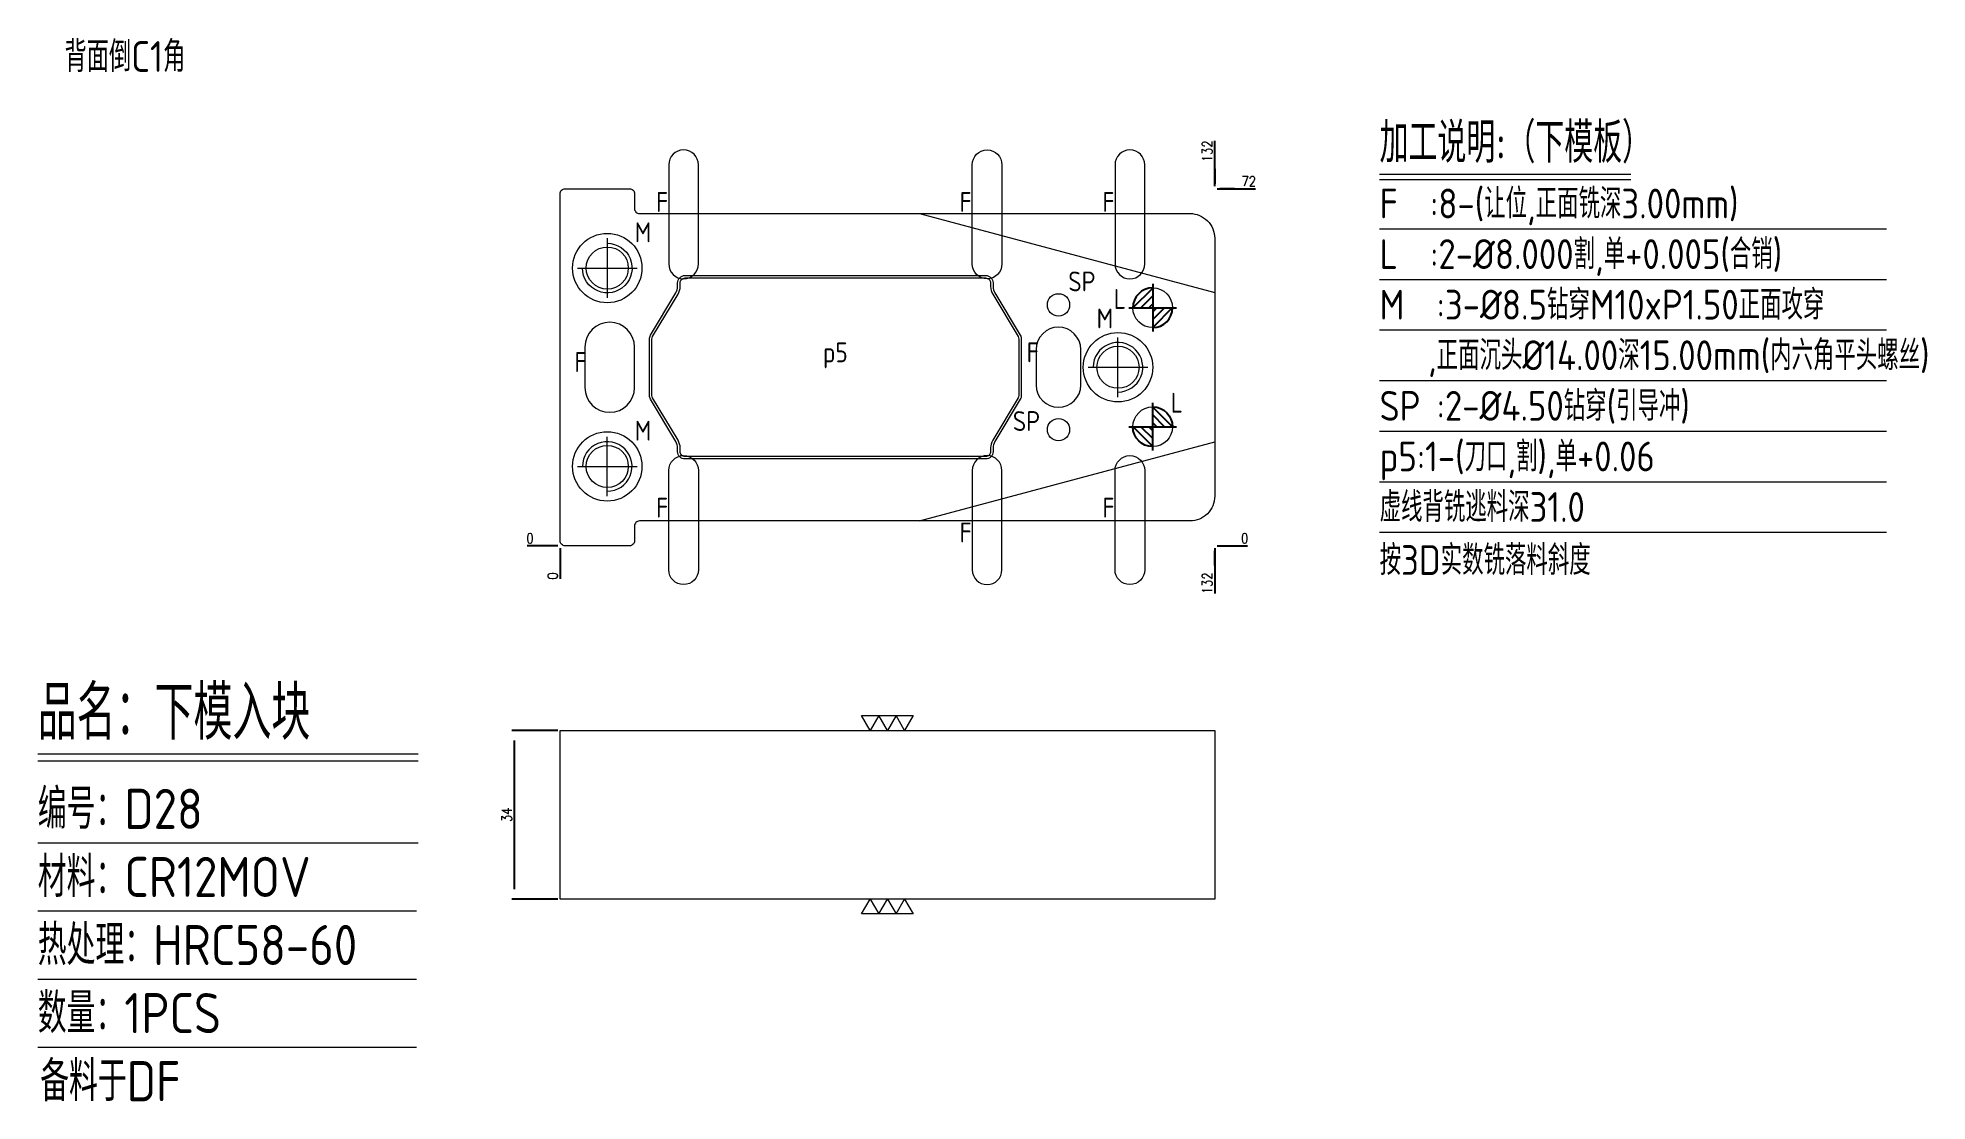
# Model space of a CAD drawing. Header units: millimetres. Extents: x 118037 to 118418, y 623 to 838.
import ezdxf
from ezdxf.enums import TextEntityAlignment as Align

# ---------------------------------------------------------------- set-up
doc = ezdxf.new("R2010")
doc.units = ezdxf.units.MM
doc.linetypes.add('CENTER', pattern=[0])
doc.linetypes.add('HIDDEN', pattern=[0])
for name, color, linetype in [('DIE_P', 2, 'Continuous'), ('DIM', 4, 'Continuous'), ('TEXT', 4, 'Continuous')]:
    doc.layers.add(name, color=color, linetype=linetype)
doc.styles.add('gbenor', font='gbenor.shx', dxfattribs={"bigfont": 'gbcbig.shx'})
doc.styles.get("Standard").update_dxf_attribs({"font": 'txt.shx', "width": 0.85, "bigfont": 'ctxt.shx'})
doc.dimstyles.new('T-2-WX', dxfattribs={"dimtxt": 2, "dimasz": 2, "dimexe": 0.5, "dimexo": 0.5, "dimgap": 0.5, "dimtad": 1, "dimtxsty": 'Standard', "dimblk": 'OPEN30', "dimcen": 0, "dimazin": 3, "dimtfac": 1, "dimtmove": 0, "dimatfit": 3, "dimldrblk": 'OPEN30', "dimlwd": -1, "dimlwe": -1})

# ---------------------------------------------------------------- blocks, each defined once
blk = doc.blocks.new('HENXIAO0')
at = {"color": 230}
for p, q in [((-0.5, -0.003), (0, 0.497)), ((0, 0.6), (0, -0.6)), ((-0.6, 0), (0.6, 0)), ((-0.3, 0), (0, 0.3)), ((-0.1, 0), (0, 0.1)), ((0.5, 0.003), (0, -0.497)), ((0.1, 0), (0, -0.1)), ((0.3, 0), (0, -0.3))]:
    blk.add_line(p, q, dxfattribs=at)
for start, end in [(90, 180), (270, 0)]:
    blk.add_arc((0, 0), 0.5, start, end, dxfattribs=at)
blk = doc.blocks.new('*D7580')
at = {"layer": 'Defpoints', "color": 0}
for p in [(118142.46, 697.95), (118133.19, 663.95), (118142.46, 663.95)]:
    blk.add_point(p, dxfattribs=at)
at = {"layer": 'DIM', "color": 0}
for p, q in [((118141.96, 697.95), (118132.69, 697.95)), ((118133.19, 695.95), (118133.19, 665.95)), ((118141.96, 663.95), (118132.69, 663.95))]:
    blk.add_line(p, q, dxfattribs=at)
at = {"layer": 'DIM', "color": 0, "lineweight": 5, "insert": (118131.69, 680.95), "char_height": 2, "attachment_point": 5, "rotation": 90}
blk.add_mtext('34', dxfattribs=at)
blk = doc.blocks.new('_Open30')
blk = doc.blocks.new('*D7581')
at = {"layer": 'Defpoints', "color": 0}
for p in [(118142.46, 735.2), (118274.46, 735.2), (118279.46, 735.2)]:
    blk.add_point(p, dxfattribs=at)
at = {"layer": 'DIM', "color": 0}
blk.add_line((118274.96, 735.2), (118281.09, 735.2), dxfattribs=at)
at = {"layer": 'DIM', "color": 0, "lineweight": 5, "insert": (118280.52, 736.7), "char_height": 2, "attachment_point": 5}
blk.add_mtext('0', dxfattribs=at)
blk = doc.blocks.new('*D7582')
at = {"layer": 'Defpoints', "color": 0}
for p in [(118274.46, 807.2), (118279.46, 807.2), (118142.46, 735.2)]:
    blk.add_point(p, dxfattribs=at)
at = {"layer": 'DIM', "color": 0}
for p, q in [((118274.96, 807.2), (118278.46, 807.2)), ((118278.46, 807.2), (118275.46, 807.2)), ((118275.46, 807.2), (118282.71, 807.2))]:
    blk.add_line(p, q, dxfattribs=at)
at = {"layer": 'DIM', "color": 0, "lineweight": 5, "insert": (118281.33, 808.7), "char_height": 2, "attachment_point": 5}
blk.add_mtext('72', dxfattribs=at)
blk = doc.blocks.new('*D7583')
at = {"layer": 'Defpoints', "color": 0}
for p in [(118137.46, 735.2), (118142.46, 735.2), (118142.46, 735.2)]:
    blk.add_point(p, dxfattribs=at)
at = {"layer": 'DIM', "color": 0}
blk.add_line((118141.96, 735.2), (118135.82, 735.2), dxfattribs=at)
at = {"layer": 'DIM', "color": 0, "lineweight": 5, "insert": (118136.39, 736.7), "char_height": 2, "attachment_point": 5}
blk.add_mtext('0', dxfattribs=at)
blk = doc.blocks.new('*D7584')
at = {"layer": 'Defpoints', "color": 0}
for p in [(118142.46, 735.2), (118274.46, 735.2), (118274.46, 730.2)]:
    blk.add_point(p, dxfattribs=at)
at = {"layer": 'DIM', "color": 0}
for p, q in [((118274.46, 734.7), (118274.46, 731.2)), ((118274.46, 731.2), (118274.46, 734.2)), ((118274.46, 734.2), (118274.46, 725.57))]:
    blk.add_line(p, q, dxfattribs=at)
at = {"layer": 'DIM', "color": 0, "lineweight": 5, "insert": (118272.96, 727.63), "char_height": 2, "attachment_point": 5, "rotation": 90}
blk.add_mtext('132', dxfattribs=at)
blk = doc.blocks.new('*D7585')
at = {"layer": 'Defpoints', "color": 0}
for p in [(118142.46, 735.2), (118142.46, 735.2), (118142.46, 730.2)]:
    blk.add_point(p, dxfattribs=at)
at = {"layer": 'DIM', "color": 0}
blk.add_line((118142.46, 734.7), (118142.46, 728.56), dxfattribs=at)
at = {"layer": 'DIM', "color": 0, "lineweight": 5, "insert": (118140.96, 729.13), "char_height": 2, "attachment_point": 5, "rotation": 90}
blk.add_mtext('0', dxfattribs=at)
blk = doc.blocks.new('*D7586')
at = {"layer": 'Defpoints', "color": 0}
for p in [(118274.46, 812.2), (118274.46, 807.2), (118142.46, 735.2)]:
    blk.add_point(p, dxfattribs=at)
at = {"layer": 'DIM', "color": 0}
for p, q in [((118274.46, 808.2), (118274.46, 816.83)), ((118274.46, 807.7), (118274.46, 811.2)), ((118274.46, 811.2), (118274.46, 808.2))]:
    blk.add_line(p, q, dxfattribs=at)
at = {"layer": 'DIM', "color": 0, "lineweight": 5, "insert": (118272.96, 814.76), "char_height": 2, "attachment_point": 5, "rotation": 90}
blk.add_mtext('132', dxfattribs=at)

msp = doc.modelspace()

# ---------------------------------------------------------------- linework, layer by layer
at = {"layer": 'DIE_P', "color": 94, "linetype": 'Continuous', "lineweight": 5}
for points in [[(118170.357, 812.022, 1), (118164.357, 812.022), (118164.357, 792.022, 1), (118170.357, 792.022)], [(118225.557, 812.022, -1), (118231.557, 812.022), (118231.557, 792.022, -1), (118225.557, 792.022)], [(118260.357, 812.022, 1), (118254.357, 812.022), (118254.357, 792.022, 1), (118260.357, 792.022)], [(118147.457, 775.278), (118147.457, 767.118, 1), (118157.457, 767.118), (118157.457, 775.278, 1)], [(118238.457, 774.778), (118238.457, 767.618, 1), (118247.457, 767.618), (118247.457, 774.778, 1)], [(118170.357, 730.374, -1), (118164.357, 730.374), (118164.357, 750.374, -1), (118170.357, 750.374)], [(118225.557, 730.374, 1), (118231.557, 730.374), (118231.557, 750.374, 1), (118225.557, 750.374)], [(118260.357, 730.374, -1), (118254.357, 730.374), (118254.357, 750.374, -1), (118260.357, 750.374)]]:
    msp.add_lwpolyline(points, format="xyb", close=True, dxfattribs=at)
at = {"layer": 'DIE_P', "linetype": 'Continuous', "lineweight": 5}
msp.add_lwpolyline([(118142.457, 806.198, -0.4142136), (118143.457, 807.198), (118156.457, 807.198, -0.4142136), (118157.457, 806.198), (118157.457, 803.198, 0.4142136), (118158.457, 802.198), (118269.457, 802.198, -0.4142136), (118274.457, 797.198), (118274.457, 745.198, -0.4142136), (118269.457, 740.198), (118158.457, 740.198, 0.4142136), (118157.457, 739.198), (118157.457, 736.198, -0.4142136), (118156.457, 735.198), (118143.457, 735.198, -0.4142136), (118142.457, 736.198)], format="xyb", close=True, dxfattribs=at)
for points in [[(118214.957, 802.198), (118274.453, 786.256)], [(118214.957, 740.198), (118274.453, 756.14)]]:
    msp.add_lwpolyline(points, dxfattribs=at)
at = {"layer": 'DIE_P', "linetype": 'CENTER', "lineweight": 5}
for points in [[(118151.957, 797.198), (118151.957, 785.198)], [(118145.957, 791.198), (118157.957, 791.198)], [(118254.957, 765.198), (118254.957, 777.198)], [(118248.957, 771.198), (118260.957, 771.198)], [(118151.957, 745.198), (118151.957, 757.198)], [(118145.957, 751.198), (118157.957, 751.198)]]:
    msp.add_lwpolyline(points, dxfattribs=at)
at = {"layer": 'DIE_P', "lineweight": 5}
for points in [[(118151.957, 796.198, -2.4142136), (118146.957, 791.198)], [(118254.957, 766.198, 2.4142136), (118249.957, 771.198)], [(118151.957, 746.198, 2.4142136), (118146.957, 751.198)]]:
    msp.add_lwpolyline(points, format="xyb", dxfattribs=at)
at = {"layer": 'DIE_P', "color": 4, "linetype": 'HIDDEN', "lineweight": 5}
msp.add_lwpolyline([(118167.657, 789.698), (118228.257, 789.698, -0.4142136), (118229.757, 788.198), (118229.757, 787.476, 0.1359299), (118230.114, 786.189), (118235.244, 777.639, -0.135933), (118235.457, 776.868), (118235.457, 765.528, -0.135933), (118235.244, 764.757), (118230.114, 756.207, 0.135933), (118229.757, 754.92), (118229.757, 754.198, -0.4142136), (118228.257, 752.698), (118167.657, 752.698, -0.4142136), (118166.157, 754.198), (118166.157, 754.92, 0.1359299), (118165.801, 756.207), (118160.671, 764.757, -0.135933), (118160.457, 765.528), (118160.457, 776.868, -0.135933), (118160.671, 777.639), (118165.801, 786.189, 0.135933), (118166.157, 787.476), (118166.157, 788.198, -0.4142136)], format="xyb", close=True, dxfattribs=at)
at = {"layer": 'DIE_P', "color": 1, "linetype": 'Continuous', "lineweight": 5}
msp.add_lwpolyline([(118167.657, 789.198), (118228.257, 789.198, -0.4142136), (118229.257, 788.198), (118229.257, 787.476, 0.1359299), (118229.685, 785.932), (118234.815, 777.382, -0.135933), (118234.957, 776.868), (118234.957, 765.528, -0.135933), (118234.815, 765.014), (118229.685, 756.464, 0.135933), (118229.257, 754.92), (118229.257, 754.198, -0.4142136), (118228.257, 753.198), (118167.657, 753.198, -0.4142136), (118166.657, 754.198), (118166.657, 754.92, 0.1359299), (118166.23, 756.464), (118161.1, 765.014, -0.135933), (118160.957, 765.528), (118160.957, 776.868, -0.135933), (118161.1, 777.382), (118166.23, 785.932, 0.135933), (118166.657, 787.476), (118166.657, 788.198, -0.4142136)], format="xyb", close=True, dxfattribs=at)
at = {"layer": 'DIE_P', "color": 2, "lineweight": 5}
msp.add_lwpolyline([(118142.457, 697.952), (118274.457, 697.952), (118274.457, 663.952), (118142.457, 663.952)], close=True, dxfattribs=at)
at = {"layer": 'DIE_P', "color": 4, "lineweight": 5}
for points in [[(118213.654, 700.952), (118211.921, 697.952), (118210.189, 700.952), (118208.457, 697.952), (118206.725, 700.952), (118204.993, 697.952), (118203.261, 700.952), (118213.654, 700.952)], [(118203.261, 660.952), (118204.993, 663.952), (118206.725, 660.952), (118208.457, 663.952), (118210.189, 660.952), (118211.921, 663.952), (118213.654, 660.952), (118203.261, 660.952)]]:
    msp.add_lwpolyline(points, close=True, dxfattribs=at)
at = {"layer": 'DIE_P', "linetype": 'Continuous', "lineweight": 5}
for centre in [(118151.957, 791.198), (118254.957, 771.198), (118151.957, 751.198)]:
    msp.add_circle(centre, 7, dxfattribs=at)
at = {"layer": 'DIE_P', "lineweight": 5}
for centre, radius in [((118151.957, 791.198), 4.25), ((118242.957, 783.778), 2.25), ((118254.957, 771.198), 4.25), ((118242.957, 758.618), 2.25), ((118151.957, 751.198), 4.25)]:
    msp.add_circle(centre, radius, dxfattribs=at)
at = {"layer": 'DIE_P', "color": 1, "lineweight": 5}
for centre in [(118261.957, 783.198), (118261.957, 759.198)]:
    msp.add_circle(centre, 4, dxfattribs=at)
at = {"layer": 'DIM', "color": 4, "linetype": 'Continuous', "lineweight": 5}
for p, q in [((118037.117, 693.255), (118113.804, 693.255)), ((118037.117, 691.842), (118113.804, 691.842)), ((118037.117, 675.286), (118113.804, 675.286)), ((118037.117, 661.556), (118113.471, 661.556)), ((118037.117, 647.827), (118113.471, 647.827)), ((118037.117, 634.097), (118113.471, 634.097))]:
    msp.add_line(p, q, dxfattribs=at)
at = {"layer": 'TEXT', "color": 3, "lineweight": 5}
for p, q in [((118307.717, 810.126), (118358.405, 810.126)), ((118307.717, 809.076), (118358.405, 809.076))]:
    msp.add_line(p, q, dxfattribs=at)
at = {"layer": 'TEXT', "color": 3, "linetype": 'Continuous', "lineweight": 5}
for p, q in [((118307.717, 799.116), (118409.936, 799.116)), ((118307.717, 788.916), (118409.936, 788.916)), ((118307.717, 778.716), (118409.936, 778.716)), ((118307.717, 768.516), (118409.936, 768.516)), ((118307.717, 758.316), (118409.936, 758.316)), ((118307.717, 748.116), (118409.936, 748.116)), ((118307.717, 737.916), (118409.936, 737.916))]:
    msp.add_line(p, q, dxfattribs=at)

# ---------------------------------------------------------------- block references
at = {"layer": 'DIE_P', "color": 1, "lineweight": 5, "xscale": 8, "yscale": 8, "zscale": 8}
msp.add_blockref('HENXIAO0', (118261.957, 783.198), dxfattribs=at)
at = {"layer": 'DIE_P', "color": 1, "lineweight": 5, "xscale": -8, "yscale": 8, "zscale": 8, "rotation": 180}
msp.add_blockref('HENXIAO0', (118261.957, 759.198), dxfattribs=at)

# ---------------------------------------------------------------- texts
at = {"layer": 'DIM', "color": 3, "linetype": 'Continuous', "lineweight": 5, "style": 'gbenor'}
for s, height, p in [('品名：下模入块', 10.9028, (118037.117, 696.082)), ('编号：D28', 8.0761, (118037.117, 678.112)), ('材料：CR12MOV', 8.0761, (118037.117, 664.383)), ('热处理：HRC58-60', 8.07613, (118037.117, 650.653)), ('数量：1PCS', 8.0761, (118037.117, 636.924)), ('备料于DF', 8.0761, (118037.609, 623.195))]:
    msp.add_text(s, height=height, dxfattribs=at).set_placement(p)
at = {"layer": 'TEXT', "color": 4, "lineweight": 5, "style": 'gbenor'}
for s, height, p in [('背面倒C1角', 6.2174, (118042.515, 830.749)), ('加工说明:（下模板）', 8.1, (118307.717, 812.436)), ('F  :8-(让位,正面铣深3.00mm)', 6, (118307.717, 801.216)), ('M  :3-%%c8.5钻穿M10xP1.50正面攻穿', 6, (118307.717, 780.816)), ('   ,正面沉头%%C14.00深15.00mm(内六角平头螺丝)', 6, (118307.717, 770.616)), ('SP :2-%%c4.50钻穿(引导冲)', 6, (118307.717, 760.416)), ('虚线背铣逃料深31.0', 6, (118307.717, 740.016)), ('按3D实数铣落料斜度', 6, (118307.717, 729.32))]:
    msp.add_text(s, height=height, dxfattribs=at).set_placement(p)
for s, p in [('F', (118163.027, 804.522)), ('F', (118224.227, 804.522)), ('F', (118253.027, 804.522)), ('M', (118159.17, 798.411)), ('SP', (118247.683, 788.503)), ('L', (118255.325, 784.975)), ('M', (118252.317, 781.05)), ('F', (118146.549, 772.24)), ('p5', (118197.957, 774.198)), ('F', (118237.761, 774.198)), ('L', (118266.813, 764.054)), ('SP', (118236.502, 760.348)), ('M', (118159.17, 758.411)), ('F', (118163.027, 742.874)), ('F', (118253.027, 742.874)), ('F', (118224.227, 737.874))]:
    msp.add_text(s, height=4, dxfattribs=at).set_placement(p, align=Align.MIDDLE_CENTER)
at = {"layer": 'TEXT', "color": 1, "lineweight": 5, "style": 'gbenor'}
for s, p in [('L  :2-%%c8.000割,单+0.005(合销)', (118307.717, 791.016)), ('p5:1-(刀口,割),单+0.06', (118307.717, 750.216))]:
    msp.add_text(s, height=6, dxfattribs=at).set_placement(p)

# ---------------------------------------------------------------- dimensions: what is measured, and where the dimension line sits
at = {"layer": 'DIM', "color": 4, "lineweight": 5}
for feature_location, offset, dtype, origin, picture, middle in [((118274.457, 807.198), (0, 5), 1, (118142.457, 735.198), '*D7586', (118272.957, 814.762)), ((118274.457, 807.198), (5, 0), 0, (118142.457, 735.198), '*D7582', (118281.334, 808.698)), ((118142.457364095, 735.19803713), (-5, 0), 0, (118142.457364095, 735.19803713), '*D7583', (118136.390697429, 736.69803713)), ((118274.457364115, 735.19803713), (5, 0), 0, (118142.457364095, 735.19803713), '*D7581', (118280.524030782, 736.69803713)), ((118142.457364095, 735.19803713), (0, -5), 1, (118142.457364095, 735.19803713), '*D7585', (118140.957364095, 729.131370464)), ((118274.457, 735.198), (0, -5), 1, (118142.457, 735.198), '*D7584', (118272.957, 727.634))]:
    dim = msp.add_ordinate_dim(feature_location=feature_location, offset=offset, dtype=dtype, origin=origin, dimstyle='T-2-WX', dxfattribs=at)
    dim.commit()
    dim.dimension.update_dxf_attribs({"geometry": picture, "text_midpoint": middle})
dim = msp.add_linear_dim(base=(118133.193, 663.952), p1=(118142.457, 697.952), p2=(118142.457, 663.952), angle=90, dimstyle='T-2-WX', dxfattribs=at)
dim.commit()
dim.dimension.update_dxf_attribs({"geometry": '*D7580', "text_midpoint": (118131.693, 680.952)})

doc.saveas('drawing.dxf')
